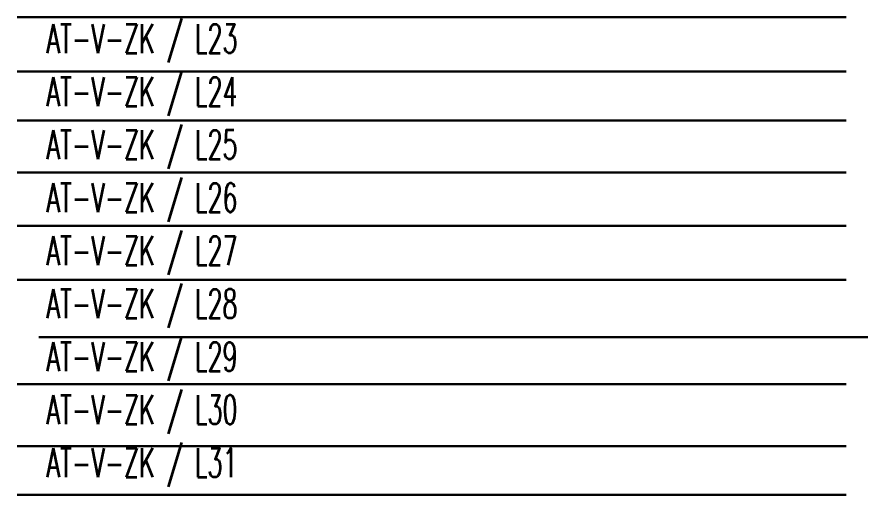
# Model space of a CAD drawing. Extents: x -2012 to 34975, y -1043 to 8321.
# Drawn here: x 2369.5 to 2690.6, y 2670.7 to 2851 of the extents above; entities that cross this region are included whole.
import ezdxf
from ezdxf.enums import TextEntityAlignment as Align

# ---------------------------------------------------------------- set-up
doc = ezdxf.new("R2010")
doc.units = 0
doc.header["$LTSCALE"] = 25
doc.layers.add('E-KABLO', color=7, linetype='Continuous', lineweight=30)
doc.layers.add('E-YAZI', color=7, linetype='Continuous', lineweight=30)
doc.styles.add('E-YAZI', font='txttw.shx')

msp = doc.modelspace()

# ---------------------------------------------------------------- linework, layer by layer
at = {"layer": 'E-KABLO'}
for p, q in [((2369.52, 2851.05), (2682.37, 2851.05)), ((2369.52, 2830.52), (2682.37, 2830.52)), ((2369.52, 2812.04), (2682.37, 2812.04)), ((2369.52, 2792.34), (2682.37, 2792.34)), ((2369.52, 2772.22), (2682.37, 2772.22)), ((2369.52, 2751.92), (2682.37, 2751.92)), ((2377.74, 2730.32), (2690.58, 2730.32)), ((2369.52, 2712.51), (2682.37, 2712.51)), ((2369.52, 2689.11), (2682.37, 2689.11)), ((2369.52, 2670.72), (2682.37, 2670.72))]:
    msp.add_line(p, q, dxfattribs=at)

# ---------------------------------------------------------------- texts
at = {"layer": 'E-YAZI', "color": 3, "linetype": 'Continuous', "style": 'E-YAZI', "width": 0.6}
for s, p in [('AT-V-ZK / L23', (2416.67, 2842.94)), ('AT-V-ZK / L24', (2416.67, 2822.94)), ('AT-V-ZK / L25', (2416.67, 2802.94)), ('AT-V-ZK / L26', (2416.67, 2782.94)), ('AT-V-ZK / L27', (2416.67, 2762.94)), ('AT-V-ZK / L28', (2416.67, 2742.94)), ('AT-V-ZK / L29', (2416.67, 2722.94)), ('AT-V-ZK / L30', (2416.67, 2702.94)), ('AT-V-ZK / L31', (2416.67, 2682.94))]:
    msp.add_text(s, height=10.9375, dxfattribs=at).set_placement(p, align=Align.MIDDLE_CENTER)

doc.saveas('drawing.dxf')
